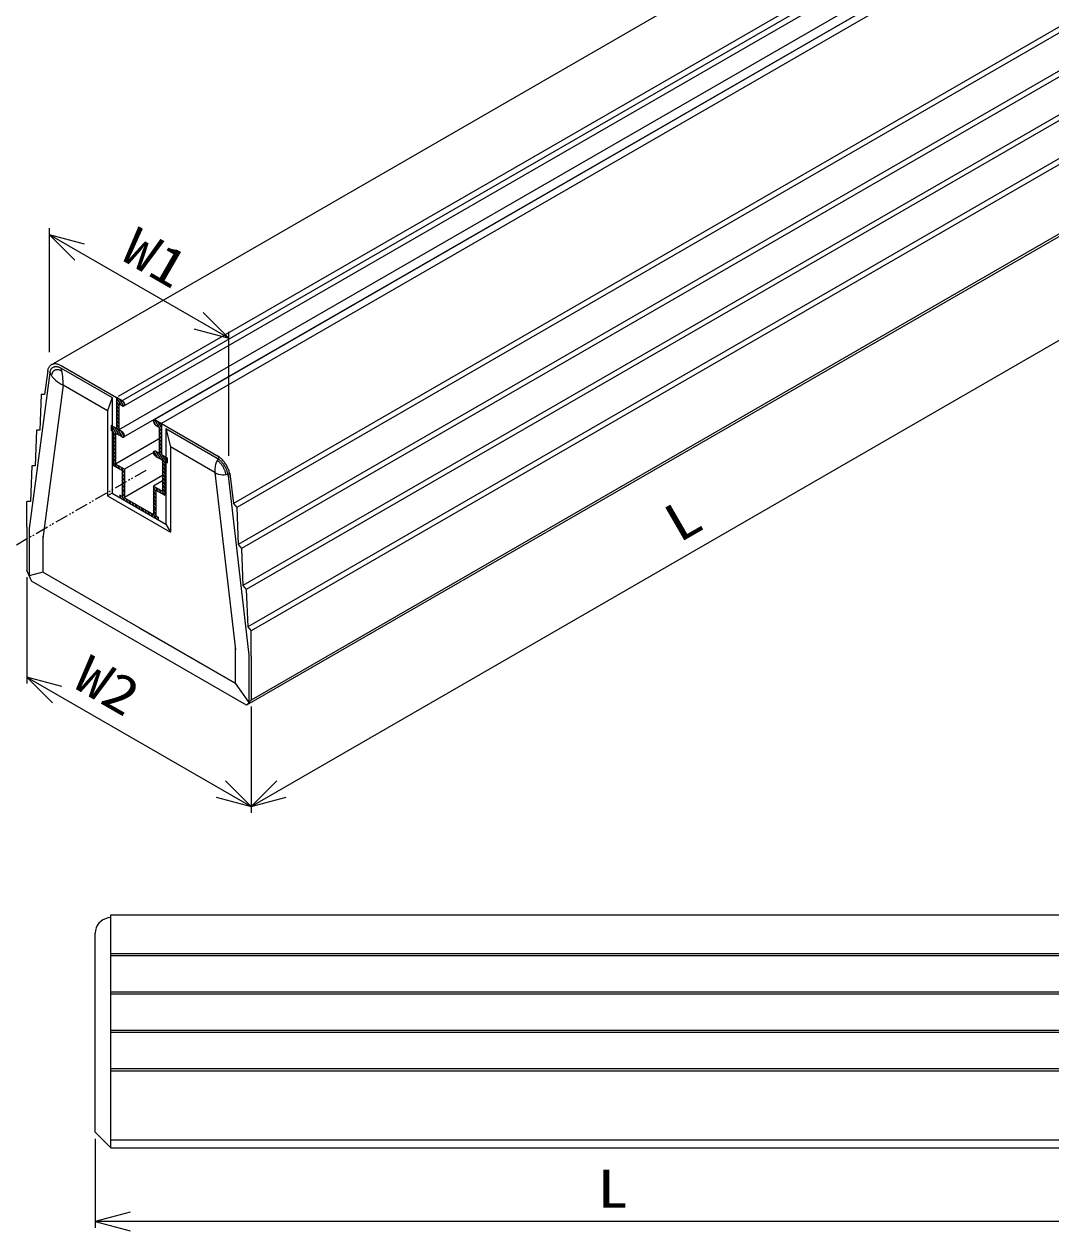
# Model space of a CAD drawing. Units: millimetres, scale not verified. Extents: x -501 to 501, y -715 to 715.
# Drawn here: x -243.4 to 153.3, y -1 to 465.5 of the extents above; entities that cross this region are included whole.
import ezdxf
from ezdxf.enums import TextEntityAlignment as Align

# ---------------------------------------------------------------- set-up
doc = ezdxf.new("R2010")
doc.units = ezdxf.units.MM
doc.linetypes.add('DOUBLE_CHAIN1', pattern=[8.8, 5, -1, 0.6, -0.6, 0.6, -1])
doc.layers.add('0-0', color=7, linetype='Continuous')
doc.styles.add('ＭＳ ゴシック', font='')
doc.styles.get('ＭＳ ゴシック').set_extended_font_data('MS Gothic')

msp = doc.modelspace()

# ---------------------------------------------------------------- linework, layer by layer
at = {"layer": '0-0'}
for p, q in [((113.775, 534.017), (-232.231, 334.25)), ((138.749, 521.164), (-207.048, 321.518)), ((140.914, 519.914), (-205.966, 319.643)), ((141.553, 517.799), (-205.327, 317.527)), ((139.615, 508.664), (-206.795, 308.664)), ((153.274, 512.484), (-193.136, 312.484)), ((155.204, 510.664), (-191.423, 310.539)), ((141.598, 505.907), (-204.985, 305.807)), ((183.888, 480.255), (-162.522, 280.255)), ((185.187, 478.709), (-161.223, 278.709)), ((185.725, 464.345), (-160.685, 264.345)), ((187.024, 462.799), (-159.386, 262.799)), ((187.562, 448.435), (-158.848, 248.435)), ((188.861, 446.889), (-157.549, 246.889)), ((189.399, 432.525), (-157.011, 232.525)), ((190.711, 430.964), (-155.699, 230.964)), ((188.979, 402.164), (-157.431, 202.164)), ((190.656, 404.133), (-155.699, 204.164)), ((-229.135, 333.563), (-207.661, 321.164)), ((-229.135, 332.563), (-209.393, 321.164)), ((-233.422, 330.745), (-241.444, 270.528)), ((-209.393, 321.164), (-211.125, 316.082)), ((-209.393, 321.164), (-209.393, 284.164)), ((-205.929, 318.164), (-207.661, 321.164)), ((-206.795, 318.25), (-207.661, 319.75)), ((-206.795, 316.836), (-207.661, 318.336)), ((-206.795, 318.664), (-206.795, 308.664)), ((-205.496, 317.914), (-206.795, 318.664)), ((-204.922, 317.834), (-206.436, 320.457)), ((-204.71, 318.883), (-205.131, 319.61)), ((-211.125, 316.082), (-211.125, 283.164)), ((-206.795, 315.422), (-207.661, 316.922)), ((-206.795, 314.008), (-207.661, 315.508)), ((-206.795, 312.593), (-207.661, 314.093)), ((-206.795, 311.179), (-207.661, 312.679)), ((-209.009, 307.943), (-209.826, 309.358)), ((-208.96, 307.914), (-209.826, 308.414)), ((-207.784, 307.236), (-209.516, 310.236)), ((-206.559, 306.528), (-208.291, 309.528)), ((-206.795, 309.765), (-207.661, 311.265)), ((-205.347, 305.844), (-207.661, 309.851)), ((-205.496, 307.914), (-206.795, 308.664)), ((-204.681, 306.104), (-205.842, 308.114)), ((-192.457, 310.386), (-193.37, 311.969)), ((-191.232, 309.679), (-192.879, 312.532)), ((-192.505, 310.414), (-191.206, 309.664)), ((-190.34, 309.549), (-191.739, 311.972)), ((-191.206, 309.664), (-191.206, 299.664)), ((-190.34, 308.135), (-191.206, 309.635)), ((-190.34, 306.721), (-191.206, 308.221)), ((-190.34, 310.963), (-190.514, 311.265)), ((-190.34, 311.164), (-167.995, 298.264)), ((-188.608, 309.164), (-168.866, 297.766)), ((-188.608, 309.164), (-188.608, 272.164)), ((-188.608, 309.164), (-186.876, 302.082)), ((-208.96, 307.914), (-208.96, 294.914)), ((-208.094, 306.358), (-208.96, 307.858)), ((-208.094, 304.944), (-208.96, 306.444)), ((-208.094, 303.53), (-208.96, 305.03)), ((-208.094, 302.115), (-208.96, 303.615)), ((-205.496, 305.914), (-208.094, 307.414)), ((-208.094, 307.414), (-208.094, 295.414)), ((-191.423, 305.039), (-208.094, 295.414)), ((-190.34, 305.307), (-191.206, 306.807)), ((-190.34, 303.892), (-191.206, 305.392)), ((-190.34, 302.478), (-191.206, 303.978)), ((-208.094, 300.701), (-208.96, 302.201)), ((-208.094, 299.287), (-208.96, 300.787)), ((-208.094, 297.873), (-208.96, 299.373)), ((-193.418, 299.887), (-204.63, 293.414)), ((-191.862, 298.043), (-193.219, 300.393)), ((-192.505, 300.414), (-191.206, 299.664)), ((-190.637, 297.336), (-192.369, 300.336)), ((-190.34, 301.064), (-191.206, 302.564)), ((-190.34, 299.65), (-191.206, 301.15)), ((-189.041, 295.986), (-191.206, 299.736)), ((-188.188, 295.922), (-189.92, 298.922)), ((-169.694, 292.162), (-186.876, 302.082)), ((-186.876, 302.082), (-186.876, 269.164)), ((-208.094, 296.459), (-208.96, 297.959)), ((-207.548, 294.099), (-208.96, 296.544)), ((-208.773, 294.807), (-208.96, 295.13)), ((-205.496, 292.914), (-208.96, 294.914)), ((-204.63, 293.414), (-208.094, 295.414)), ((-206.323, 293.392), (-207.19, 294.892)), ((-204.63, 291.873), (-205.965, 294.185)), ((-192.505, 298.414), (-189.907, 296.914)), ((-189.907, 296.914), (-189.907, 284.914)), ((-189.041, 294.571), (-189.907, 296.071)), ((-189.041, 293.157), (-189.907, 294.657)), ((-189.041, 296.414), (-189.041, 283.414)), ((-189.041, 296.414), (-188.175, 295.914)), ((-188.175, 297.314), (-188.695, 298.215)), ((-205.496, 292.914), (-205.496, 282.914)), ((-204.63, 290.459), (-205.496, 291.959)), ((-204.63, 289.044), (-205.496, 290.544)), ((-204.63, 293.287), (-204.74, 293.478)), ((-204.63, 293.414), (-204.63, 282.414)), ((-189.907, 291.042), (-204.63, 282.542)), ((-189.041, 291.743), (-189.907, 293.243)), ((-189.041, 290.329), (-189.907, 291.829)), ((-189.041, 288.914), (-189.907, 290.414)), ((-169.694, 292.162), (-161.786, 223.675)), ((-164.579, 290.999), (-156.557, 221.518)), ((-204.63, 287.63), (-205.496, 289.13)), ((-204.63, 286.216), (-205.496, 287.716)), ((-204.63, 284.802), (-205.496, 286.302)), ((-204.63, 284.388), (-205.496, 284.888)), ((-189.907, 288.914), (-193.371, 286.914)), ((-193.371, 286.914), (-189.907, 284.914)), ((-193.371, 286.914), (-193.371, 275.914)), ((-192.505, 285.015), (-193.371, 286.515)), ((-192.505, 283.601), (-193.371, 285.101)), ((-192.505, 285.414), (-189.041, 283.414)), ((-192.505, 285.414), (-192.505, 275.414)), ((-191.627, 284.907), (-192.493, 286.407)), ((-190.402, 284.2), (-191.268, 285.7)), ((-189.177, 283.493), (-190.043, 284.993)), ((-189.041, 287.5), (-189.907, 289)), ((-189.041, 286.086), (-189.907, 287.586)), ((-189.041, 284.672), (-189.907, 286.172)), ((-242.302, 271.164), (-242.302, 280.964)), ((-209.393, 284.164), (-211.125, 283.164)), ((-211.125, 283.164), (-186.876, 269.164)), ((-209.393, 284.164), (-188.608, 272.164)), ((-205.496, 282.914), (-206.362, 283.414)), ((-206.362, 283.414), (-206.362, 282.414)), ((-205.729, 282.049), (-206.362, 283.145)), ((-191.639, 273.914), (-206.362, 282.414)), ((-204.63, 282.973), (-205.496, 284.473)), ((-204.504, 281.342), (-205.496, 283.059)), ((-204.63, 282.414), (-193.371, 275.914)), ((-203.28, 280.635), (-204.146, 282.135)), ((-202.055, 279.928), (-202.921, 281.428)), ((-200.83, 279.221), (-201.696, 280.721)), ((-199.605, 278.514), (-200.471, 280.014)), ((-192.505, 282.187), (-193.371, 283.687)), ((-192.505, 280.772), (-193.371, 282.272)), ((-192.505, 279.358), (-193.371, 280.858)), ((-198.381, 277.807), (-199.247, 279.307)), ((-197.156, 277.099), (-198.022, 278.599)), ((-195.931, 276.392), (-196.797, 277.892)), ((-194.706, 275.685), (-195.572, 277.185)), ((-193.482, 274.978), (-194.348, 276.478)), ((-192.505, 277.944), (-193.371, 279.444)), ((-192.505, 277.53), (-193.371, 278.03)), ((-192.505, 276.115), (-193.371, 277.615)), ((-192.257, 274.271), (-193.371, 276.201)), ((-242.302, 271.164), (-242.302, 254.164)), ((-241.436, 270.664), (-241.436, 252.21)), ((-191.639, 274.615), (-191.898, 275.064)), ((-188.608, 272.164), (-186.876, 269.164)), ((-236.153, 267.614), (-236.153, 253.614)), ((-242.302, 254.164), (-240.57, 250.164)), ((-236.153, 253.614), (-241.436, 252.21)), ((-161.848, 210.714), (-236.153, 253.614)), ((-157.431, 202.164), (-240.57, 250.164)), ((-199.001, 232.164), (-161.848, 210.714)), ((-155.699, 221.164), (-155.699, 230.964)), ((-161.848, 224.714), (-161.848, 210.714)), ((-156.565, 221.664), (-156.565, 203.21)), ((-155.699, 221.164), (-155.699, 204.164)), ((-161.848, 210.714), (-156.565, 203.21)), ((-155.699, 204.164), (-157.431, 202.164)), ((-209.939, 120.106), (-210.925, 119.942)), ((-215.939, 37.106), (-215.939, 114.023)), ((-209.939, 106.257), (178.061, 106.257)), ((-209.939, 105.461), (178.061, 105.461)), ((-209.939, 91.408), (178.061, 91.408)), ((-209.939, 90.612), (178.061, 90.612)), ((-209.939, 76.558), (178.061, 76.558)), ((-209.939, 75.762), (178.061, 75.762)), ((-209.939, 61.709), (178.061, 61.709)), ((-209.939, 60.905), (178.061, 60.905)), ((-215.939, 37.106), (-209.939, 31.106)), ((-209.939, 34.197), (178.061, 34.197)), ((-209.939, 31.106), (178.061, 31.106))]:
    msp.add_line(p, q, dxfattribs=at)
at = {"layer": '0-0', "color": 5}
for p, q in [((-233.642, 338.664), (-233.642, 386.629)), ((-164.36, 344.129), (-233.642, 384.129)), ((-155.699, 163.089), (190.711, 363.089)), ((-164.36, 298.664), (-164.36, 346.629)), ((-242.302, 251.664), (-242.302, 210.589)), ((-242.302, 213.089), (-155.699, 163.089)), ((-155.699, 201.755), (-155.699, 160.589)), ((-155.699, 201.664), (-155.699, 160.589)), ((-215.939, 34.606), (-215.939, 0.1)), ((184.061, 2.6), (-215.939, 2.6))]:
    msp.add_line(p, q, dxfattribs=at)
at = {"layer": '0-0', "color": 5, "linetype": 'DOUBLE_CHAIN1'}
msp.add_line((-196.315, 293.015), (-323.231, 219.74), dxfattribs=at)
at = {"layer": '0-0', "color": 5}
for points in [[(-220.119, 380.505), (-233.642, 384.129), (-223.742, 374.229)], [(-177.882, 347.752), (-164.36, 344.129), (-174.259, 354.028)], [(-228.779, 209.466), (-242.302, 213.089), (-232.402, 203.19)], [(-169.222, 166.713), (-155.699, 163.089), (-165.599, 172.989)], [(-145.8, 172.989), (-155.699, 163.089), (-142.176, 166.713)], [(-202.416, 6.223), (-215.939, 2.6), (-202.416, -1.024)]]:
    msp.add_lwpolyline(points, dxfattribs=at)
at = {"layer": '0-0'}
for points in [[(-234.266, 331.481), (-235.479, 322.376), (-236.778, 322.33), (-237.316, 308.587), (-238.615, 308.541), (-239.153, 294.799), (-240.452, 294.753), (-240.99, 281.01), (-242.302, 280.964)], [(-234.277, 331.38), (-234.267, 331.464), (-234.218, 331.744), (-234.154, 332.013), (-234.077, 332.27), (-233.986, 332.514), (-233.882, 332.744), (-233.765, 332.96), (-233.635, 333.161), (-233.493, 333.346), (-233.339, 333.516), (-233.173, 333.67), (-232.996, 333.807), (-232.809, 333.927), (-232.612, 334.029), (-232.405, 334.113), (-232.189, 334.18), (-231.965, 334.229), (-231.733, 334.259), (-231.494, 334.271), (-231.248, 334.264), (-230.997, 334.239), (-230.741, 334.196), (-230.48, 334.135), (-230.215, 334.055), (-229.948, 333.958), (-229.678, 333.843), (-229.407, 333.711), (-229.135, 333.563)], [(-233.42, 330.744), (-233.412, 330.814), (-233.37, 331.048), (-233.318, 331.271), (-233.253, 331.485), (-233.177, 331.688), (-233.091, 331.88), (-232.993, 332.06), (-232.885, 332.228), (-232.766, 332.382), (-232.638, 332.524), (-232.5, 332.652), (-232.353, 332.766), (-232.197, 332.866), (-232.032, 332.951), (-231.86, 333.022), (-231.68, 333.077), (-231.493, 333.118), (-231.3, 333.143), (-231.101, 333.153), (-230.896, 333.147), (-230.687, 333.126), (-230.473, 333.09), (-230.256, 333.039), (-230.035, 332.973), (-229.812, 332.892), (-229.588, 332.797), (-229.362, 332.687), (-229.135, 332.563)], [(-211.125, 316.082), (-228.307, 326.002), (-236.215, 266.646)], [(-205.496, 319.914), (-207.661, 321.164), (-207.661, 309.164)], [(-205.496, 319.914), (-205.45, 319.887), (-205.405, 319.857), (-205.36, 319.824), (-205.316, 319.789), (-205.272, 319.751), (-205.228, 319.711), (-205.185, 319.669), (-205.143, 319.625), (-205.103, 319.578), (-205.063, 319.53), (-205.024, 319.481), (-204.987, 319.43), (-204.951, 319.377), (-204.916, 319.323), (-204.883, 319.268), (-204.852, 319.212), (-204.823, 319.155), (-204.795, 319.098), (-204.769, 319.04), (-204.746, 318.981), (-204.724, 318.923), (-204.705, 318.864), (-204.687, 318.806), (-204.672, 318.748), (-204.659, 318.69), (-204.649, 318.633), (-204.64, 318.577), (-204.634, 318.522), (-204.631, 318.467), (-204.63, 318.414), (-204.631, 318.363), (-204.634, 318.313), (-204.64, 318.264), (-204.649, 318.217), (-204.659, 318.173), (-204.672, 318.13), (-204.687, 318.089), (-204.705, 318.051), (-204.724, 318.015)], [(-204.724, 318.015), (-204.746, 317.981), (-204.769, 317.95), (-204.795, 317.922), (-204.823, 317.897), (-204.852, 317.874), (-204.883, 317.854), (-204.916, 317.837), (-204.951, 317.823), (-204.987, 317.812), (-205.024, 317.803), (-205.063, 317.798), (-205.103, 317.796), (-205.143, 317.798), (-205.185, 317.802), (-205.228, 317.809), (-205.272, 317.819), (-205.316, 317.832), (-205.36, 317.849), (-205.405, 317.868), (-205.45, 317.89), (-205.496, 317.914)], [(-207.661, 309.164), (-209.826, 310.414), (-209.826, 308.414)], [(-192.505, 312.414), (-192.551, 312.439), (-192.596, 312.461), (-192.641, 312.48), (-192.685, 312.497), (-192.729, 312.51), (-192.773, 312.52), (-192.816, 312.527), (-192.858, 312.531), (-192.898, 312.532), (-192.938, 312.53), (-192.977, 312.525), (-193.014, 312.517), (-193.05, 312.506), (-193.085, 312.492), (-193.118, 312.475), (-193.149, 312.455), (-193.178, 312.432), (-193.206, 312.407), (-193.232, 312.378), (-193.255, 312.347), (-193.277, 312.314), (-193.296, 312.278), (-193.314, 312.24), (-193.329, 312.199), (-193.342, 312.156), (-193.352, 312.111), (-193.361, 312.065), (-193.367, 312.016), (-193.37, 311.966), (-193.371, 311.914), (-193.37, 311.861), (-193.367, 311.807), (-193.361, 311.752), (-193.352, 311.696), (-193.342, 311.639), (-193.329, 311.581), (-193.314, 311.523), (-193.296, 311.465), (-193.277, 311.406)], [(-193.277, 311.406), (-193.255, 311.347), (-193.232, 311.289), (-193.206, 311.231), (-193.178, 311.174), (-193.149, 311.117), (-193.118, 311.061), (-193.085, 311.006), (-193.05, 310.952), (-193.014, 310.899), (-192.977, 310.848), (-192.938, 310.798), (-192.898, 310.75), (-192.858, 310.704), (-192.816, 310.66), (-192.773, 310.618), (-192.729, 310.578), (-192.685, 310.54), (-192.641, 310.505), (-192.596, 310.472), (-192.551, 310.442), (-192.505, 310.414)], [(-192.505, 312.414), (-190.34, 311.164), (-190.34, 299.164)], [(-204.724, 306.923), (-204.746, 306.981), (-204.769, 307.04), (-204.795, 307.098), (-204.823, 307.155), (-204.852, 307.212), (-204.883, 307.268), (-204.916, 307.323), (-204.951, 307.377), (-204.987, 307.43), (-205.024, 307.481), (-205.063, 307.53), (-205.103, 307.578), (-205.143, 307.625), (-205.185, 307.669), (-205.228, 307.711), (-205.272, 307.751), (-205.316, 307.789), (-205.36, 307.824), (-205.405, 307.857), (-205.45, 307.887), (-205.496, 307.914)], [(-205.496, 305.914), (-205.45, 305.89), (-205.405, 305.868), (-205.36, 305.849), (-205.316, 305.832), (-205.272, 305.819), (-205.228, 305.809), (-205.185, 305.802), (-205.143, 305.798), (-205.103, 305.796), (-205.063, 305.798), (-205.024, 305.803), (-204.987, 305.812), (-204.951, 305.823), (-204.916, 305.837), (-204.883, 305.854), (-204.852, 305.874), (-204.823, 305.897), (-204.795, 305.922), (-204.769, 305.95), (-204.746, 305.981), (-204.724, 306.015), (-204.705, 306.051), (-204.687, 306.089), (-204.672, 306.13), (-204.659, 306.173), (-204.649, 306.217), (-204.64, 306.264), (-204.634, 306.313), (-204.631, 306.363), (-204.63, 306.414), (-204.631, 306.467), (-204.634, 306.522), (-204.64, 306.577), (-204.649, 306.633), (-204.659, 306.69), (-204.672, 306.748), (-204.687, 306.806), (-204.705, 306.864), (-204.724, 306.923)], [(-192.505, 298.414), (-192.551, 298.442), (-192.596, 298.472), (-192.641, 298.505), (-192.685, 298.54), (-192.729, 298.578), (-192.773, 298.618), (-192.816, 298.66), (-192.858, 298.704), (-192.898, 298.75), (-192.938, 298.798), (-192.977, 298.848), (-193.014, 298.899), (-193.05, 298.952), (-193.085, 299.006), (-193.118, 299.061), (-193.149, 299.117), (-193.178, 299.174), (-193.206, 299.231), (-193.232, 299.289), (-193.255, 299.347), (-193.277, 299.406), (-193.296, 299.465), (-193.314, 299.523), (-193.329, 299.581), (-193.342, 299.639), (-193.352, 299.696), (-193.361, 299.752), (-193.367, 299.807), (-193.37, 299.861), (-193.371, 299.914), (-193.37, 299.966), (-193.367, 300.016), (-193.361, 300.065), (-193.352, 300.111), (-193.342, 300.156), (-193.329, 300.199), (-193.314, 300.24), (-193.296, 300.278), (-193.277, 300.314)], [(-193.277, 300.314), (-193.255, 300.347), (-193.232, 300.378), (-193.206, 300.407), (-193.178, 300.432), (-193.149, 300.455), (-193.118, 300.475), (-193.085, 300.492), (-193.05, 300.506), (-193.014, 300.517), (-192.977, 300.525), (-192.938, 300.53), (-192.898, 300.532), (-192.858, 300.531), (-192.816, 300.527), (-192.773, 300.52), (-192.729, 300.51), (-192.685, 300.497), (-192.641, 300.48), (-192.596, 300.461), (-192.551, 300.439), (-192.505, 300.414)], [(-190.34, 299.164), (-188.175, 297.914), (-188.175, 295.914)], [(-163.724, 290.646), (-163.734, 290.742), (-163.783, 291.079), (-163.847, 291.421), (-163.924, 291.767), (-164.015, 292.116), (-164.119, 292.466), (-164.236, 292.817), (-164.366, 293.168), (-164.508, 293.518), (-164.662, 293.866), (-164.828, 294.211), (-165.005, 294.552), (-165.192, 294.888), (-165.389, 295.218), (-165.596, 295.541), (-165.812, 295.857), (-166.036, 296.164), (-166.268, 296.463), (-166.507, 296.75), (-166.753, 297.027), (-167.004, 297.293), (-167.26, 297.546), (-167.521, 297.785), (-167.786, 298.012), (-168.053, 298.223), (-168.323, 298.42), (-168.594, 298.601), (-168.866, 298.766)], [(-164.581, 290.999), (-164.589, 291.079), (-164.631, 291.361), (-164.684, 291.646), (-164.748, 291.934), (-164.824, 292.224), (-164.91, 292.516), (-165.008, 292.809), (-165.116, 293.101), (-165.235, 293.393), (-165.363, 293.683), (-165.501, 293.97), (-165.648, 294.254), (-165.804, 294.534), (-165.969, 294.809), (-166.141, 295.079), (-166.321, 295.342), (-166.508, 295.598), (-166.701, 295.846), (-166.9, 296.086), (-167.105, 296.317), (-167.314, 296.538), (-167.528, 296.749), (-167.745, 296.949), (-167.966, 297.137), (-168.189, 297.314), (-168.413, 297.478), (-168.639, 297.629), (-168.866, 297.766)], [(-163.857, 291.814), (-162.522, 280.255), (-161.223, 278.709), (-160.685, 264.345), (-159.386, 262.799), (-158.848, 248.435), (-157.549, 246.889), (-157.011, 232.525), (-155.699, 230.964)], [(-192.505, 275.414), (-191.639, 274.914), (-191.639, 273.914)], [(-242.258, 254.064), (-242.26, 254.068), (-242.267, 254.085), (-242.273, 254.103), (-242.279, 254.12), (-242.285, 254.138), (-242.289, 254.155), (-242.293, 254.173), (-242.296, 254.19), (-242.299, 254.207), (-242.3, 254.223), (-242.301, 254.239), (-242.302, 254.255)], [(-155.743, 204.114), (-155.741, 204.116), (-155.734, 204.125), (-155.728, 204.135), (-155.722, 204.146), (-155.717, 204.158), (-155.712, 204.17), (-155.708, 204.183), (-155.705, 204.196), (-155.702, 204.21), (-155.701, 204.225), (-155.7, 204.24), (-155.699, 204.255)], [(-209.939, 31.106), (-209.939, 121.106), (178.061, 121.106)]]:
    msp.add_lwpolyline(points, dxfattribs=at)
at = {"layer": '0-0', "linetype": 'DOUBLE_CHAIN1'}
for points in [[(-232.563, 330.107), (-232.556, 330.164), (-232.523, 330.351), (-232.481, 330.53), (-232.429, 330.701), (-232.369, 330.863), (-232.3, 331.017), (-232.221, 331.161), (-232.135, 331.295), (-232.04, 331.418), (-231.937, 331.532), (-231.827, 331.634), (-231.709, 331.725), (-231.584, 331.805), (-231.453, 331.873), (-231.315, 331.93), (-231.171, 331.974), (-231.022, 332.007), (-230.867, 332.027), (-230.708, 332.035), (-230.544, 332.03), (-230.376, 332.014), (-230.205, 331.985), (-230.032, 331.944), (-229.855, 331.891), (-229.677, 331.826), (-229.497, 331.75), (-229.316, 331.662), (-229.135, 331.563)], [(-165.438, 291.353), (-165.445, 291.417), (-165.478, 291.642), (-165.52, 291.87), (-165.572, 292.1), (-165.632, 292.333), (-165.701, 292.566), (-165.78, 292.8), (-165.866, 293.034), (-165.961, 293.268), (-166.064, 293.499), (-166.174, 293.729), (-166.292, 293.957), (-166.417, 294.181), (-166.548, 294.401), (-166.686, 294.616), (-166.83, 294.827), (-166.979, 295.032), (-167.134, 295.23), (-167.293, 295.422), (-167.457, 295.607), (-167.625, 295.784), (-167.796, 295.953), (-167.97, 296.112), (-168.146, 296.263), (-168.324, 296.404), (-168.504, 296.535), (-168.685, 296.656), (-168.866, 296.766)]]:
    msp.add_lwpolyline(points, dxfattribs=at)
at = {"layer": '0-0'}
for centre, radius, start, end in [((-250.022, 326.593), 21.723, 358.44044, 15.95087), ((-224.871, 334.836), 9.479, 205.57252, 248.74923), ((-161.136, 292.998), 8.599, 142.94403, 185.58234), ((-166.483, 297.79), 6.48, 240.29387, 293.85037), ((-209.939, 114.023), 6, 99.46232, 180.00001)]:
    msp.add_arc(centre, radius, start, end, dxfattribs=at)

# ---------------------------------------------------------------- texts
at = {"layer": '0-0', "style": 'ＭＳ ゴシック', "width": 1.2}
for s, rotation, p in [('W1', 330, (-208.893, 370.995)), ('L', 30, (11.81, 260.955)), ('W2', 330, (-227.297, 205.581))]:
    msp.add_text(s, height=14.66, rotation=rotation, dxfattribs=at).set_placement(p, align=Align.BOTTOM_LEFT)
msp.add_text('L', height=14.66, dxfattribs=at).set_placement((-21.939, 3.6), align=Align.BOTTOM_LEFT)

doc.saveas('drawing.dxf')
